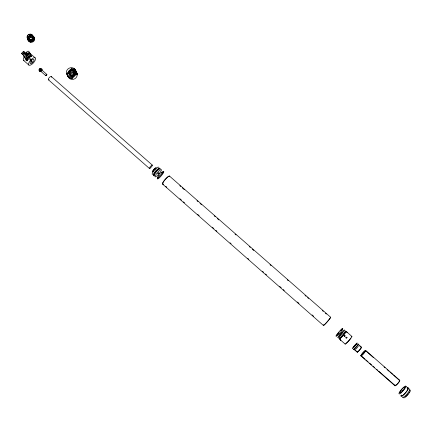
<?xml version="1.0" encoding="UTF-8"?>
<svg xmlns="http://www.w3.org/2000/svg" width="432" height="432" viewBox="0 0 432 432"><rect width="100%" height="100%" fill="white"/><g stroke="black" fill="none" stroke-linecap="round" stroke-linejoin="round"><path stroke-width="0.65" d="M157.847 173.637L158.603 172.827M158.609 172.865L157.864 173.664M160.736 173.027C170.257 165.974 154.332 185.431 157.75 176.607M336.62 335.945L336.28 335.653L339.25 332.872M39.641 69.05L40.824 70.087L40.991 69.698A1.231 0.486 -48.5 0 1 41.764 69.422A1.231 0.486 -48.5 0 1 41.758 70.097M26.158 59.173L24.97 58.131L23.566 55.809L23.944 55.08A4.833 2.036 -48.6 0 1 24.975 53.633L26.174 54.68A4.833 2.03 -48.6 0 0 25.142 56.128L24.764 56.862L26.158 59.173L28.966 57.121A4.838 2.036 -48.6 0 0 30.391 55.237L30.769 54.513L29.408 52.164L28.215 51.116L27.578 51.408A4.833 2.036 -48.6 0 0 26.249 52.348L27.68 53.946L26.519 55.123L25.726 54.421M340.043 331.976L340.502 332.354L340.178 331.981M345.816 337.338C349.974 337.311 343.483 338.958 346.772 337.138M30.062 59.411C31.099 57.559 28.264 59.454 30.877 59.357M31.693 62.181L32.2 61.938M341.982 330.496C346.664 321.646 328.428 344.039 339.703 333.266M337.063 335.092L338.953 332.645M401.981 390.62L402.559 390.604L402.376 391.181L402.408 390.577L402.943 390.739M340.843 330.998L342.409 328.628L342.673 328.968M341.296 331.393L341.955 330.534M158.36 175.727L159.095 174.798M159.532 175.154C151.546 185.873 169.279 166.552 161.12 173.443M24.095 55.766L21.854 53.795L21.6 53.379L21.935 52.958A4.763 2.025 -48.5 0 1 23.193 51.694L23.587 51.37L26.287 53.735M32.006 61.938C32.594 60.469 30.105 61.997 31.914 62.008M72.182 78.473L76.815 73.71L76.783 73.229A4.828 4.541 -15.6 0 0 72.344 69.363L71.836 69.374L67.203 74.126L67.235 74.606A4.828 4.541 -15.6 0 0 71.674 78.484L72.182 78.473L71.863 77.798L71.35 77.814A4.844 4.552 -15.6 0 1 66.901 73.921L66.868 73.44L71.512 68.683L72.02 68.666A4.844 4.552 -15.6 0 1 76.475 72.549L76.815 73.71M76.604 74.871L77.355 74.099L76.648 72.549L75.897 73.327L76.604 74.871L74.552 73.078L73.834 71.528L74.536 70.724A4.811 4.531 -15.6 0 0 67.716 74.439A4.811 4.531 -15.6 0 0 73.343 79.337A4.811 4.531 -15.6 0 0 76.68 72.598L76.68 72.598M74.552 73.078L75.303 72.311L74.585 70.751M71.863 77.798L76.502 73.03M159.883 173.939L160.283 174.296L159.953 173.896M340.583 330.831L342.738 328.93M26.487 52.898L25.326 54.076L25.029 53.573M27.68 53.946L27.443 53.395A4.833 2.03 -48.6 0 1 28.777 52.456L29.408 52.164M40.986 71.048A1.231 0.486 -48.5 0 1 40.1 71.161A1.231 0.486 -48.5 0 1 40.759 69.903L40.991 69.698M344.093 335.502L344.763 336.02L344.093 336.485M31.055 40.511L31.293 40.937A1.912 1.777 -16.9 0 0 32.999 38.27A1.912 1.777 -16.9 0 0 29.754 38.178A1.912 1.777 -16.9 0 0 31.055 40.932L31.293 40.937M346.226 338.121L346.734 337.813L346.583 337.219M75.303 72.311L75.773 72.544A4.79 4.509 -15.7 0 1 77.069 73.672L77.355 74.099M73.834 71.528L75.897 73.327M361.525 347.215L358.128 344.261A3.283 0.346 -49.1 0 1 355.433 347.841M359.883 346.081L361.379 347.382M347.08 332.23C345.838 331.252 347.895 333.191 347.177 332.316M354.856 349.817L356.843 351.551M353.808 349.191L357.194 352.15M35.224 57.926L29.932 53.287A4.768 2.003 -48.5 0 0 29.468 53.06M29.975 53.816L30.769 54.513M169.382 175.981L330.691 317.266M179.744 185.652L180.76 186.543M182.282 187.877L184.307 189.653M196.992 200.761L198.002 201.647M200.032 203.423L201.555 204.757M214.234 215.865L215.249 216.756M217.28 218.533L218.797 219.866M235.03 234.085L236.045 234.97M249.232 246.521L250.247 247.412M252.277 249.188L253.795 250.522M270.027 264.74L271.042 265.626M287.269 279.844L288.284 280.735M305.024 295.396L306.04 296.287M307.557 297.621L308.572 298.507M322.267 310.505L323.282 311.391M325.312 313.168L326.327 314.059M346.086 331.349L351.902 336.442M26.19 52.396L27.389 53.444M365.715 350.455A3.656 0.518 -48.9 0 1 362.146 355.077A3.656 0.518 -48.9 0 1 361.989 353.905A3.656 0.518 -48.9 0 1 365.715 350.455L399.784 380.311M365.521 350.671A3.364 0.475 -48.9 0 1 362.237 354.926A3.364 0.475 -48.9 0 1 362.092 353.84A3.364 0.475 -48.9 0 1 365.521 350.671L373.534 357.696M384.053 366.914L385.058 367.794M387.061 369.549L389.065 371.304M390.064 372.184L392.569 374.377M393.574 375.257L399.584 380.527M405.767 386.122L408.062 388.13M25.634 53.363L23.587 51.37M51.23 76.469L152.285 165.073M41.499 69.746L46.823 74.417M21.6 53.379L23.846 55.35M23.566 55.809L24.764 56.862M40.484 71.021L45.808 75.692M48.352 79.726L149.445 168.485M340.524 340C341.68 340.864 339.509 338.953 340.427 339.914M361.044 355.617L365.045 359.127M366.044 360.007L368.042 361.762M369.544 363.08L371.547 364.835M373.043 366.152L374.544 367.47M376.542 369.23L377.546 370.105M378.659 371.083L395.177 385.592A3.386 0.675 -48.9 0 0 398.115 383.103A3.386 0.675 -48.9 0 0 399.449 380.414M360.85 355.833L394.988 385.819M23.598 60.415L28.879 65.059M162.691 183.6L163.706 184.491M165.731 186.273L166.747 187.164M179.917 198.736L181.435 200.07M183.465 201.852L184.475 202.743M197.645 214.315L199.168 215.654M212.339 227.227L213.862 228.56M215.887 230.342L216.896 231.233M230.072 242.806L231.082 243.697M247.801 258.39L248.816 259.276M262.494 271.296L263.509 272.187M265.534 273.969L266.544 274.86M279.72 286.432L281.237 287.766M283.262 289.548L284.278 290.439M297.448 302.011L298.971 303.35M312.142 314.923L313.659 316.256M339.352 338.969L345.157 344.072M162.389 183.929L323.492 325.512M26.212 54.599L26.519 55.123M31.239 56.408L30.37 54.907L31.741 56.111L31.412 56.241A4.768 1.976 -48.5 0 0 27.151 60.556L26.968 60.944L25.591 59.735L25.774 59.346A4.768 1.987 -48.5 0 1 26.033 58.871M66.868 73.44L67.203 74.126M71.512 68.683L71.836 69.374M163.015 183.989A5.335 0.999 -48.7 0 1 165.24 179.366A5.335 0.999 -48.7 0 1 169.511 176.607M162.734 183.2A4.887 0.913 -48.7 0 1 166.158 178.497A4.887 0.913 -48.7 0 1 169.263 176.488M330.253 317.417A5.513 0.448 -48.9 0 1 327.397 321.64A5.513 0.448 -48.9 0 1 323.573 325.075M330.296 317.552A5.049 0.41 -48.9 0 1 326.932 322.11A5.049 0.41 -48.9 0 1 323.865 324.761M399.325 380.263A3.677 0.729 -48.9 0 1 399.087 381.91A3.677 0.729 -48.9 0 1 395.906 385.371A3.677 0.729 -48.9 0 1 395.064 384.912M395.042 385.474A3.386 0.675 -48.9 0 1 395.069 385.193M49.102 79.807A2.192 0.832 -48.5 0 1 48.433 78.872A2.192 0.832 -48.5 0 1 50.393 76.653A2.192 0.832 -48.5 0 1 51.397 77.209M40.856 70.929A0.821 0.324 -48.5 0 1 40.43 70.691A0.821 0.324 -48.5 0 1 41.229 69.784A0.821 0.324 -48.5 0 1 41.515 70.178M41.326 70.961A1.642 0.648 -48.5 0 1 39.809 71.177A1.642 0.648 -48.5 0 1 41.645 69.104A1.642 0.648 -48.5 0 1 41.607 70.643M39.83 71.091A1.642 0.648 -48.5 0 1 39.269 70.47A1.642 0.648 -48.5 0 1 40.57 68.828A1.642 0.648 -48.5 0 1 41.585 68.888M39.571 70.173A1.231 0.491 -48.5 0 1 38.918 69.984A1.231 0.491 -48.5 0 1 39.733 68.726A1.231 0.491 -48.5 0 1 40.667 68.483M39.215 69.833A0.821 0.324 -48.5 0 1 39.717 68.98A0.821 0.324 -48.5 0 1 40.381 68.764M409.12 389.027A5.605 1.21 -49 0 1 406.987 394.016A5.605 1.21 -49 0 1 402.305 396.884M409.396 391.921A3.764 0.815 -49 0 1 409.277 392.18M409.126 392.472A3.764 0.815 -49 0 1 408.937 392.791M408.197 393.844A3.764 0.815 -49 0 1 405.464 396.576M407.101 388.174A5.605 1.193 -49 0 1 407.83 389.767A5.605 1.193 -49 0 1 402.905 395.442A5.605 1.193 -49 0 1 401.177 394.994M407.506 388.157A5.162 1.102 -49 0 1 405.529 392.737A5.162 1.102 -49 0 1 401.225 395.388M409.741 390.242A5.054 1.096 -49 0 1 408.235 394.259A5.054 1.096 -49 0 1 403.591 397.737M28.372 53.779A1.933 0.815 -48.6 0 1 28.102 55.588A1.933 0.815 -48.6 0 1 26.077 56.819M27.805 53.881A1.933 0.815 -48.6 0 1 28.112 53.779M28.091 53.795A1.933 0.815 -48.6 0 1 26.152 56.225M153.079 171.742A2.813 0.578 -48.7 0 1 152.685 171.045A2.813 0.578 -48.7 0 1 155.029 168.28A2.813 0.578 -48.7 0 1 156.179 168.075M153.851 171.742A2.813 0.578 -48.7 0 1 153.965 171.569M155.174 170.057A2.813 0.578 -48.7 0 1 155.342 169.873M152.804 171.304A2.241 0.464 -48.7 0 1 153.144 170.591M153.247 170.435A2.241 0.464 -48.7 0 1 155.725 168.102M154.089 175.235A4.817 0.977 -48.7 0 1 155.623 171.299A4.817 0.977 -48.7 0 1 159.748 168.647M154.354 175.808A4.817 0.972 -48.7 0 1 156.341 171.531A4.817 0.972 -48.7 0 1 160.267 169.101M153.949 175.009A4.282 0.869 -48.7 0 1 155.725 171.353A4.282 0.869 -48.7 0 1 159.419 168.642M154.143 175.176A4.288 0.864 -48.7 0 1 157.329 170.635M157.691 170.289A4.288 0.864 -48.7 0 1 158.377 169.684M158.695 169.441A4.288 0.864 -48.7 0 1 159.64 168.939M152.658 174.317A4.817 0.988 -48.7 0 1 154.435 170.262A4.817 0.988 -48.7 0 1 158.614 167.395M351.351 336.636A5.098 0.599 -48.9 0 1 351.626 337.198L351.427 337.516A5.098 0.599 -48.9 0 1 346.939 342.824L346.577 343.17A5.098 0.599 -48.9 0 1 345.487 344.034L345.217 344.12A5.098 0.599 -48.9 0 1 345.303 343.575M345.298 331.754A5.092 0.551 -48.9 0 1 345.152 333.029A5.092 0.551 -48.9 0 1 340.637 338.143A5.092 0.551 -48.9 0 1 339.871 337.9M345.098 331.16A5.092 0.545 -48.9 0 1 342.706 335.092A5.092 0.545 -48.9 0 1 339.061 338.089M350.784 338.029A3.715 0.437 -48.9 0 1 350.638 338.261M350.46 338.526A3.715 0.437 -48.9 0 1 349.758 339.471M349.477 339.817A3.715 0.437 -48.9 0 1 346.199 343.062M345.427 331.819A4.541 0.491 -48.9 0 1 342.927 335.669A4.541 0.491 -48.9 0 1 339.86 338.126M345.227 331.592A4.536 0.486 -48.9 0 1 344.601 332.624M344.342 332.98A4.536 0.486 -48.9 0 1 340.999 336.847A4.536 0.486 -48.9 0 1 339.266 338.067M355.174 348.111A3.283 0.346 -49.1 0 1 353.84 349.218M361.411 347.204A3.289 0.367 -49.1 0 1 359.381 350.217A3.067 0.34 -49.1 0 1 357.367 351.821M357.291 351.837A3.289 0.367 -49.1 0 0 359.381 350.217A3.067 0.34 -49.1 0 0 361.341 347.355M360.904 347.62A3.067 0.34 -49.1 0 1 361.055 347.501M358.792 345.2A3.067 0.329 -49.1 0 1 358.862 345.368M358.268 346.307A3.067 0.329 -49.1 0 1 355.903 349.04M355.163 349.699A3.067 0.329 -49.1 0 1 354.883 349.655M357.993 344.137A3.65 0.383 -49.1 0 1 356.411 346.804A3.65 0.383 -49.1 0 1 353.603 349.272M28.285 57.542A2.452 1.021 -48.5 0 1 30.434 56.835M27.486 60.523A2.452 1.021 -48.5 0 1 28.069 57.758M29.16 56.716A1.906 0.794 -48.5 0 1 29.398 58.104M28.323 59.319A1.906 0.794 -48.5 0 1 28.145 59.443M27.81 59.632A1.906 0.794 -48.5 0 1 26.935 59.351M27 58.898A1.906 0.794 -48.5 0 1 27.151 58.536M28.685 56.9A1.906 0.794 -48.5 0 1 28.852 56.813M31.439 59.87A2.727 1.129 -48.5 0 1 30.807 60.658M30.089 53.492A4.768 2.003 -48.5 0 1 30.191 53.741M24.068 60.631A4.768 2.003 -48.5 0 1 24.37 56.662M23.296 53.806A0.551 0.513 -18.3 0 1 23.83 53.136A0.551 0.513 -18.3 0 1 24.354 53.768M339.806 335.27L342.495 332.257L339.806 335.27M345.168 335.95C344.023 337.657 344.077 334.163 345.168 335.95M22.993 53.082L22.982 53.179A0.545 0.518 -44.2 0 0 23.528 53.681L23.668 53.654A0.551 0.513 -18.3 0 0 24.057 53.271L24.079 53.141A0.556 0.491 -4.9 0 0 23.533 52.645L23.414 52.661A0.551 0.513 -18.3 0 0 22.999 53.044L22.999 53.044M72.97 70.481L73.683 71.167L72.992 70.47M74.401 69.007L75.119 69.692L74.401 69.007M356.184 344.228L353.5 347.285L356.184 344.228M68.504 76.475L67.797 75.8L68.504 76.475M69.941 75.001L69.223 74.326L69.941 75.001M159.505 173.216L159.122 173.675A4.822 0.961 -48.7 0 1 155.029 176.267A4.822 0.961 -48.7 0 1 160.294 169.987A4.822 0.961 -48.7 0 1 159.505 173.216M32.47 39.706L32.303 39.874A1.917 1.777 -16.9 0 1 29.171 39.15A1.917 1.777 -16.9 0 1 31.423 36.85A1.917 1.777 -16.9 0 1 32.47 39.706M31.223 59.508L30.802 59.935A4.774 1.96 -48.5 0 0 28.717 64.854A4.774 1.96 -48.5 0 0 32.875 63.45L33.291 63.029A4.774 1.96 -48.5 0 0 35.37 58.109A4.774 1.96 -48.5 0 0 31.223 59.508M31.579 60.361L31.342 60.604A2.727 1.123 -48.5 0 0 30.148 63.418A2.727 1.123 -48.5 0 0 32.524 62.613L32.762 62.37A2.727 1.123 -48.5 0 0 33.95 59.562A2.727 1.123 -48.5 0 0 31.579 60.361M75.848 72.193L76.637 72.976L75.897 72.198M74.968 73.094L75.746 73.888L75.006 73.111M74.768 69.034L74.326 68.65A4.86 4.568 -15.6 0 0 67.716 69.201A4.86 4.568 -15.6 0 0 67.673 75.481L68.11 75.865A4.86 4.568 -15.6 0 0 74.725 75.314A4.86 4.568 -15.6 0 0 74.768 69.034M73.251 70.411L72.997 70.195A2.776 2.608 -15.6 0 0 69.217 70.508A2.776 2.608 -15.6 0 0 69.196 74.099L69.444 74.32A2.776 2.608 -15.6 0 0 73.224 74.002A2.776 2.608 -15.6 0 0 73.251 70.411M29.29 39.587A2.889 2.678 -16.9 0 0 32.897 36.234A2.889 2.678 -16.9 0 0 28.129 35.095A2.889 2.678 -16.9 0 0 29.29 39.587M29.948 40.775A2.878 2.673 -16.9 0 0 33.545 37.433A2.878 2.673 -16.9 0 0 28.793 36.299A2.878 2.673 -16.9 0 0 29.948 40.775M29.23 39.776A3.094 2.873 -16.9 0 0 33.097 36.18A3.094 2.873 -16.9 0 0 27.988 34.96A3.094 2.873 -16.9 0 0 29.23 39.776M30.359 42.255A3.418 3.17 -16.9 0 0 34.603 38.264A3.418 3.17 -16.9 0 0 28.955 36.941A3.418 3.17 -16.9 0 0 30.359 42.255M30.062 41.72A3.424 3.175 -16.9 0 0 34.312 37.724A3.424 3.175 -16.9 0 0 28.652 36.401A3.424 3.175 -16.9 0 0 30.062 41.72M30.132 41.391A3.078 2.857 -16.9 0 0 33.977 37.816A3.078 2.857 -16.9 0 0 28.89 36.596A3.078 2.857 -16.9 0 0 30.132 41.391M71.572 75.881A1.933 1.814 -15.6 0 0 73.969 73.613A1.933 1.814 -15.6 0 0 70.767 72.841A1.933 1.814 -15.6 0 0 71.572 75.881M71.944 76.653A1.928 1.814 -15.6 0 0 74.326 74.39A1.928 1.814 -15.6 0 0 71.134 73.618A1.928 1.814 -15.6 0 0 71.944 76.653M71.329 76.194A2.484 2.338 -15.6 0 0 74.412 73.278A2.484 2.338 -15.6 0 0 70.286 72.284A2.484 2.338 -15.6 0 0 71.329 76.194M70.929 75.773A2.765 2.603 -15.6 0 0 74.358 72.522A2.765 2.603 -15.6 0 0 69.768 71.415A2.765 2.603 -15.6 0 0 70.929 75.773M150.239 168.059A2.241 0.475 -48.7 0 0 152.377 165.159A2.241 0.475 -48.7 0 0 149.98 167.125A2.241 0.475 -48.7 0 0 150.239 168.059M46.17 75.595A0.821 0.319 -48.5 0 0 46.888 74.471A0.821 0.319 -48.5 0 0 45.889 75.092A0.821 0.319 -48.5 0 0 46.17 75.595M401.544 392.002A3.758 0.788 -49 0 0 404.887 387.218A3.758 0.788 -49 0 0 400.739 390.847A3.758 0.788 -49 0 0 401.544 392.002M401.031 392.909A5.162 1.08 -49 0 0 405.848 386.235A5.162 1.08 -49 0 0 400.297 390.922A5.162 1.08 -49 0 0 401.031 392.909M27.707 57.332A2.408 1.01 -48.6 0 0 29.473 54.038A2.408 1.01 -48.6 0 0 26.428 56.133A2.408 1.01 -48.6 0 0 27.707 57.332M339.682 336.161A5.092 0.535 -48.9 0 0 344.515 329.972A5.092 0.535 -48.9 0 0 339.26 335.227A5.092 0.535 -48.9 0 0 339.682 336.161M353.77 347.463A3.645 0.378 -49.1 0 0 357.237 343.008A3.645 0.378 -49.1 0 0 353.5 346.766A3.645 0.378 -49.1 0 0 353.77 347.463"/></g></svg>
